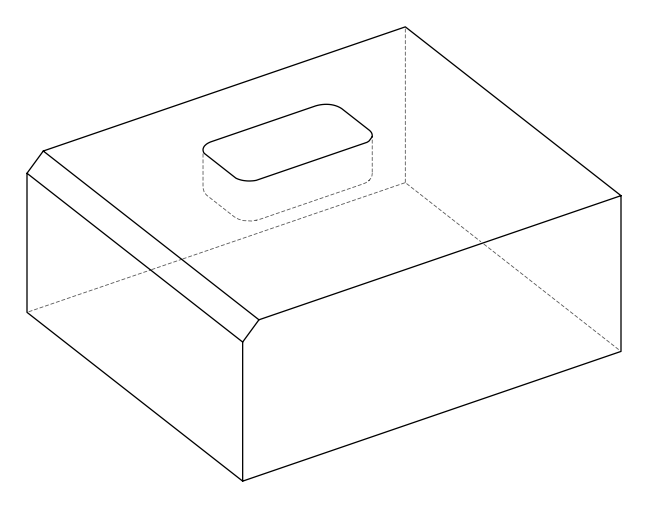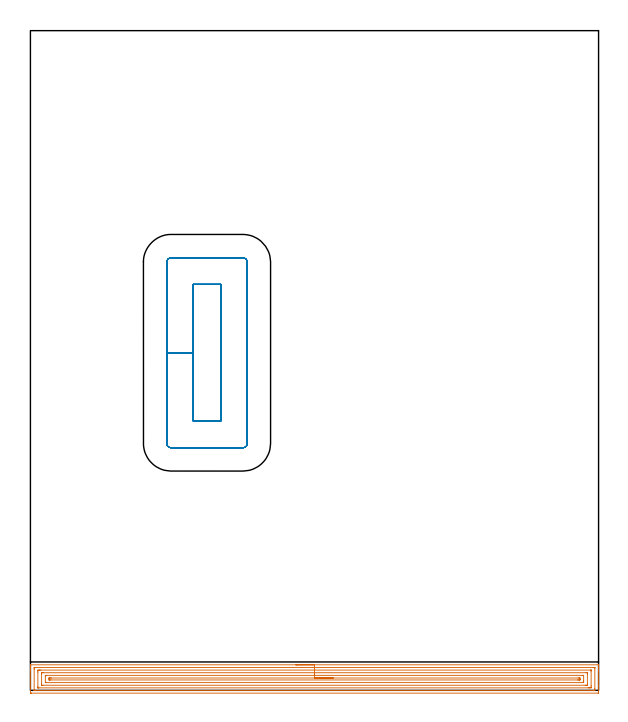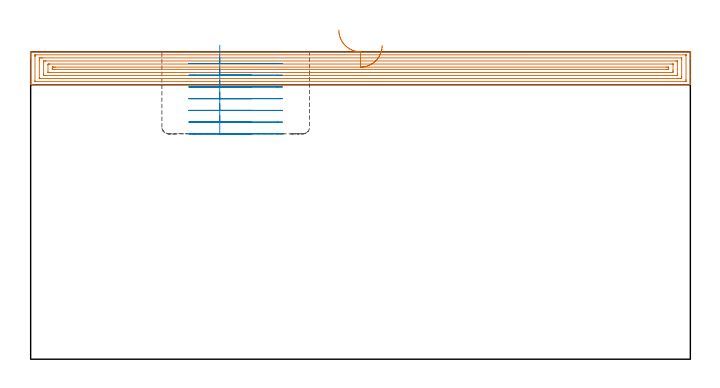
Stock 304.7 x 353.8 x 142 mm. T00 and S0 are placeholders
(PLAN: 2 operations, 1 tool changes, 22.5 min)
(1 AREA_MILL | FG_CHAMFER_SURFACE | UGT0205_001 | 14.86 min | 35199 mm3)
(2 MILL_RECTANGULAR_POCKET | POCKET_RECTANGULAR_STRAIGHT | NXT0201_007 | Follow Part, ap 6.25, ae 75% | 7.62 min | 319968 mm3)
(TOOL UGT0205_001 | Chamfer Mill 20 x 3 x 45 deg. | D20 FL50 Z2)
(TOOL NXT0201_007 | ENDMILL 25mm [R216.25-25050GCK54P 1620] | D25 R3 FL54 Z5)
(OP 1 AREA_MILL)
G17 G21 G94 G90
T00 M6
G54
G17 G0 G90 X142.351 Y13.698 S1061 M3
G43 Z152. H0
Z151.998
G94 G1 X142.389 Z151.126 F250.
X142.502 Z150.261
X142.691 Z149.41
X142.954 Z148.578
X143.287 Z147.772
X143.69 Z146.998
X144.159 Z146.262
X144.69 Z145.57
X145.279 Z144.927
X145.923 Z144.337
X146.615 Z143.806
X147.35 Z143.338
X148.124 Z142.935
X148.93 Z142.601
X149.762 Z142.339
X150.614 Z142.15
X151.479 Z142.036
X152.35 Z141.998
X304.561 Y13.696 Z141.995
X304.612 Y13.698 Z141.993
X304.694 Y13.684 Z141.975
X304.7 Y13.682 Z141.972
Y13.329 Z141.628
Y12.941 Z141.24
Y12.301 Z140.596
Y11.095 Z139.392
Y10.529 Z138.823
Y2.255 Z130.552
Y-0.987 Z127.31
X304.698 Y-1.272 Z127.025
X304.69 Y-1.492 Z126.806
X304.469 Y-1.499 Z126.799
X0.608 Y-1.5 Z126.8
X0.229 Y-1.497 Z126.802
X0.01 Y-1.492 Z126.806
X0. Y-1.27 Z127.027
Y10.529 Z138.823
Y11.095 Z139.392
Y11.415 Z139.711
Y11.981 Z140.277
Y12.301 Z140.596
Y12.941 Z141.24
Y13.329 Z141.629
X0.007 Y13.676 Z141.967
X0.01 Y13.697 Z141.988
X0.161 Y13.7 Z142.
X152.35 Y13.698 Z141.998
Y12.284 Z140.584
X302.327 Y12.281 Z140.581
X302.529 Y12.28 Z140.58
X302.63 Y12.278 Z140.578
X302.678 Y12.275 Z140.575
X302.69 Y12.271 Z140.571
X302.692 Y12.255 Z140.555
X302.697 Y12.152 Z140.452
X302.7 Y11.912 Z140.212
X302.699 Y0.785 Z129.085
X302.698 Y0.397 Z128.697
X302.69 Y0.006 Z128.306
X302.682 Y-0.079 Z128.221
X302.636 Y-0.081 Z128.219
X302.527 Y-0.084 Z128.216
X302.307 Y-0.086 Z128.214
X2.377
X2.171 Y-0.084 Z128.216
X2.068 Y-0.082 Z128.218
X2.02 Y-0.079 Z128.221
X2.009 Y-0.073 Z128.227
X2.007 Y-0.056 Z128.244
X2.003 Y0.046 Z128.346
X2. Y0.288 Z128.588
X2.001 Y11.415 Z139.715
X2.002 Y11.803 Z140.103
X2.01 Y12.194 Z140.494
X2.018 Y12.279 Z140.579
X2.064 Y12.281 Z140.581
X2.174 Y12.284 Z140.584
X2.393 Y12.286 Z140.586
X2.408
X152.35 Y12.284 Z140.584
Y10.869 Z139.169
X300.522 Y10.866 Z139.166
X300.635 Y10.865 Z139.165
X300.675 Y10.862 Z139.162
X300.69 Y10.86 Z139.16
X300.693 Y10.823 Z139.123
X300.697 Y10.706 Z139.006
X300.699 Y10.529 Z138.829
X300.7 Y10.353 Z138.653
Y2.38 Z130.68
X300.698 Y1.671 Z129.971
X300.695 Y1.499 Z129.799
X300.685 Y1.335 Z129.635
X300.522 Y1.333 Z129.633
X299.973 Y1.329 Z129.629
X299.629
X299.082 Y1.328 Z129.628
X4.523 Y1.329 Z129.629
X4.178 Y1.33 Z129.63
X4.063 Y1.332 Z129.632
X4.024 Y1.335 Z129.635
X4.01 Y1.338 Z129.638
X4.007 Y1.377 Z129.677
X4.003 Y1.494 Z129.794
X4.001 Y1.671 Z129.971
X4. Y1.847 Z130.147
Y9.82 Z138.12
X4.002 Y10.529 Z138.829
X4.005 Y10.701 Z139.001
X4.015 Y10.864 Z139.164
X4.178 Y10.866 Z139.166
X4.727 Y10.87 Z139.17
X5.071 Y10.871 Z139.171
X5.618
X152.35 Y10.869 Z139.169
Y9.455 Z137.755
X298.037 Y9.452 Z137.752
X298.602 Y9.448 Z137.748
X298.663 Y9.446 Z137.746
X298.69 Y9.437 Z137.737
X298.692 Y9.392 Z137.692
X298.696 Y9.193 Z137.493
X298.7 Y8.794 Z137.094
Y3.442 Z131.742
X298.696 Y3.018 Z131.318
X298.692 Y2.806 Z131.106
X298.69 Y2.758 Z131.058
X298.648 Y2.75 Z131.05
X298.545 Y2.747 Z131.047
X297.844 Y2.743 Z131.043
X297.657
X6.668
X6.097 Y2.745 Z131.045
X6.033 Y2.747 Z131.047
X6.017 Y2.749 Z131.049
X6.01 Y2.759 Z131.059
X6.007 Y2.808 Z131.108
X6.002 Y3.007 Z131.307
X6. Y3.406 Z131.706
Y8.758 Z137.058
X6.004 Y9.182 Z137.482
X6.008 Y9.394 Z137.694
X6.01 Y9.442 Z137.742
X6.052 Y9.45 Z137.75
X6.155 Y9.453 Z137.753
X6.856 Y9.457 Z137.757
X7.044
X152.35 Y9.455 Z137.755
Y8.041 Z136.341
X296.228 Y8.038 Z136.338
X296.565 Y8.035 Z136.335
X296.66 Y8.032 Z136.332
X296.691 Y8.028 Z136.328
X296.693 Y8.018 Z136.318
X296.697 Y7.962 Z136.262
X296.699 Y7.872 Z136.172
X296.7 Y5.214 Z133.514
X296.699 Y4.579 Z132.879
X296.694 Y4.328 Z132.628
X296.69 Y4.176 Z132.476
X296.404 Y4.164 Z132.464
X296.229 Y4.159 Z132.459
X296.059 Y4.158 Z132.458
X8.641 Y4.157 Z132.457
X8.468 Y4.158 Z132.458
X8.123 Y4.162 Z132.462
X8.027 Y4.164 Z132.464
X8.009 Y4.171 Z132.471
X8.007 Y4.182 Z132.482
X8.003 Y4.237 Z132.537
X8.001 Y4.328 Z132.628
Y7.621 Z135.921
X8.006 Y7.872 Z136.172
X8.01 Y8.024 Z136.324
X8.296 Y8.036 Z136.336
X8.471 Y8.041 Z136.341
X8.641 Y8.042 Z136.342
X152.35 Y8.041 Z136.341
Y6.627 Z134.927
X293.746 Y6.624 Z134.924
X294.274 Y6.621 Z134.921
X294.645 Y6.618 Z134.918
X294.69 Y6.612 Z134.912
X294.696 Y6.567 Z134.867
X294.698 Y6.1 Z134.4
Y5.679 Z133.979
X294.694 Y5.617 Z133.917
X294.69 Y5.584 Z133.884
X294.671 Y5.578 Z133.878
X294.54 Y5.575 Z133.875
X294.274 Y5.573 Z133.873
X293.914 Y5.571 Z133.871
X293.381
X10.959 Y5.572 Z133.872
X10.426 Y5.574 Z133.874
X10.059 Y5.578 Z133.878
X10.01 Y5.584 Z133.884
X10.004 Y5.633 Z133.933
X10.002 Y6.1 Z134.4
Y6.521 Z134.821
X10.006 Y6.583 Z134.883
X10.01 Y6.616 Z134.916
X10.029 Y6.622 Z134.922
X10.16 Y6.624 Z134.924
X10.426 Y6.627 Z134.927
X10.786 Y6.628 Z134.928
X11.319 Y6.629 Z134.929
X152.35 Y6.627 Z134.927
X153.222 Z134.965
X154.087 Z135.079
X154.939 Z135.267
X155.771 Z135.53
X156.577 Z135.864
X157.35 Z136.266
X158.086 Z136.735
X158.778 Z137.266
X159.421 Z137.856
X160.011 Z138.499
X160.542 Z139.191
X161.011 Z139.927
X161.413 Z140.7
X161.747 Z141.506
X162.01 Z142.338
X162.199 Z143.19
X162.312 Z144.055
X162.35 Z144.927
G0 Z152.
M5
M2
(OP 2 MILL_RECTANGULAR_POCKET)
G17 G21 G94 G90
T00 M6
G54
G17 G0 G90 X87.35 Y212.452 S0 M3
G43 Z152. H1
Z145.
G94 G1 Y181.05 Z136.586 F250.
Y144.35 F500.
X102.05
Y217.75
X87.35
Y181.05
X73.1
Y132.5
G3 X75.5 Y130.1 R2.4
G1 X113.9
G3 X116.3 Y132.5 R2.4
G1 Y229.6
G3 X113.9 Y232. R2.4
G1 X75.5
G3 X73.1 Y229.6 R2.4
G1 Y181.05
Y180.05
G0 X87.35 Y212.452 Z139.586
G1 Y181.05 Z131.171 F250.
Y144.35 F500.
X102.05
Y217.75
X87.35
Y181.05
X73.1
Y132.5
G3 X75.5 Y130.1 R2.4
G1 X113.9
G3 X116.3 Y132.5 R2.4
G1 Y229.6
G3 X113.9 Y232. R2.4
G1 X75.5
G3 X73.1 Y229.6 R2.4
G1 Y181.05
Y180.05
G0 X87.35 Y212.452 Z134.171
G1 Y181.05 Z125.757 F250.
Y144.35 F500.
X102.05
Y217.75
X87.35
Y181.05
X73.1
Y132.5
G3 X75.5 Y130.1 R2.4
G1 X113.9
G3 X116.3 Y132.5 R2.4
G1 Y229.6
G3 X113.9 Y232. R2.4
G1 X75.5
G3 X73.1 Y229.6 R2.4
G1 Y181.05
Y180.05
G0 X87.35 Y212.452 Z128.757
G1 Y181.05 Z120.343 F250.
Y144.35 F500.
X102.05
Y217.75
X87.35
Y181.05
X73.1
Y132.5
G3 X75.5 Y130.1 R2.4
G1 X113.9
G3 X116.3 Y132.5 R2.4
G1 Y229.6
G3 X113.9 Y232. R2.4
G1 X75.5
G3 X73.1 Y229.6 R2.4
G1 Y181.05
Y180.05
G0 X87.35 Y212.452 Z123.343
G1 Y181.05 Z114.929 F250.
Y144.35 F500.
X102.05
Y217.75
X87.35
Y181.05
X73.1
Y132.5
G3 X75.5 Y130.1 R2.4
G1 X113.9
G3 X116.3 Y132.5 R2.4
G1 Y229.6
G3 X113.9 Y232. R2.4
G1 X75.5
G3 X73.1 Y229.6 R2.4
G1 Y181.05
Y180.05
G0 X87.35 Y212.452 Z117.929
G1 Y181.05 Z109.514 F250.
Y144.35 F500.
X102.05
Y217.75
X87.35
Y181.05
X73.1
Y132.5
G3 X75.5 Y130.1 R2.4
G1 X113.9
G3 X116.3 Y132.5 R2.4
G1 Y229.6
G3 X113.9 Y232. R2.4
G1 X75.5
G3 X73.1 Y229.6 R2.4
G1 Y181.05
Y180.05
G0 X87.35 Y212.452 Z112.514
G1 Y181.05 Z104.1 F250.
Y144.35 F500.
X102.05
Y217.75
X87.35
Y181.05
X73.1
Y132.5
G3 X75.5 Y130.1 R2.4
G1 X113.9
G3 X116.3 Y132.5 R2.4
G1 Y229.6
G3 X113.9 Y232. R2.4
G1 X75.5
G3 X73.1 Y229.6 R2.4
G1 Y181.05
Y180.05
G0 Z152.
M5
M2
